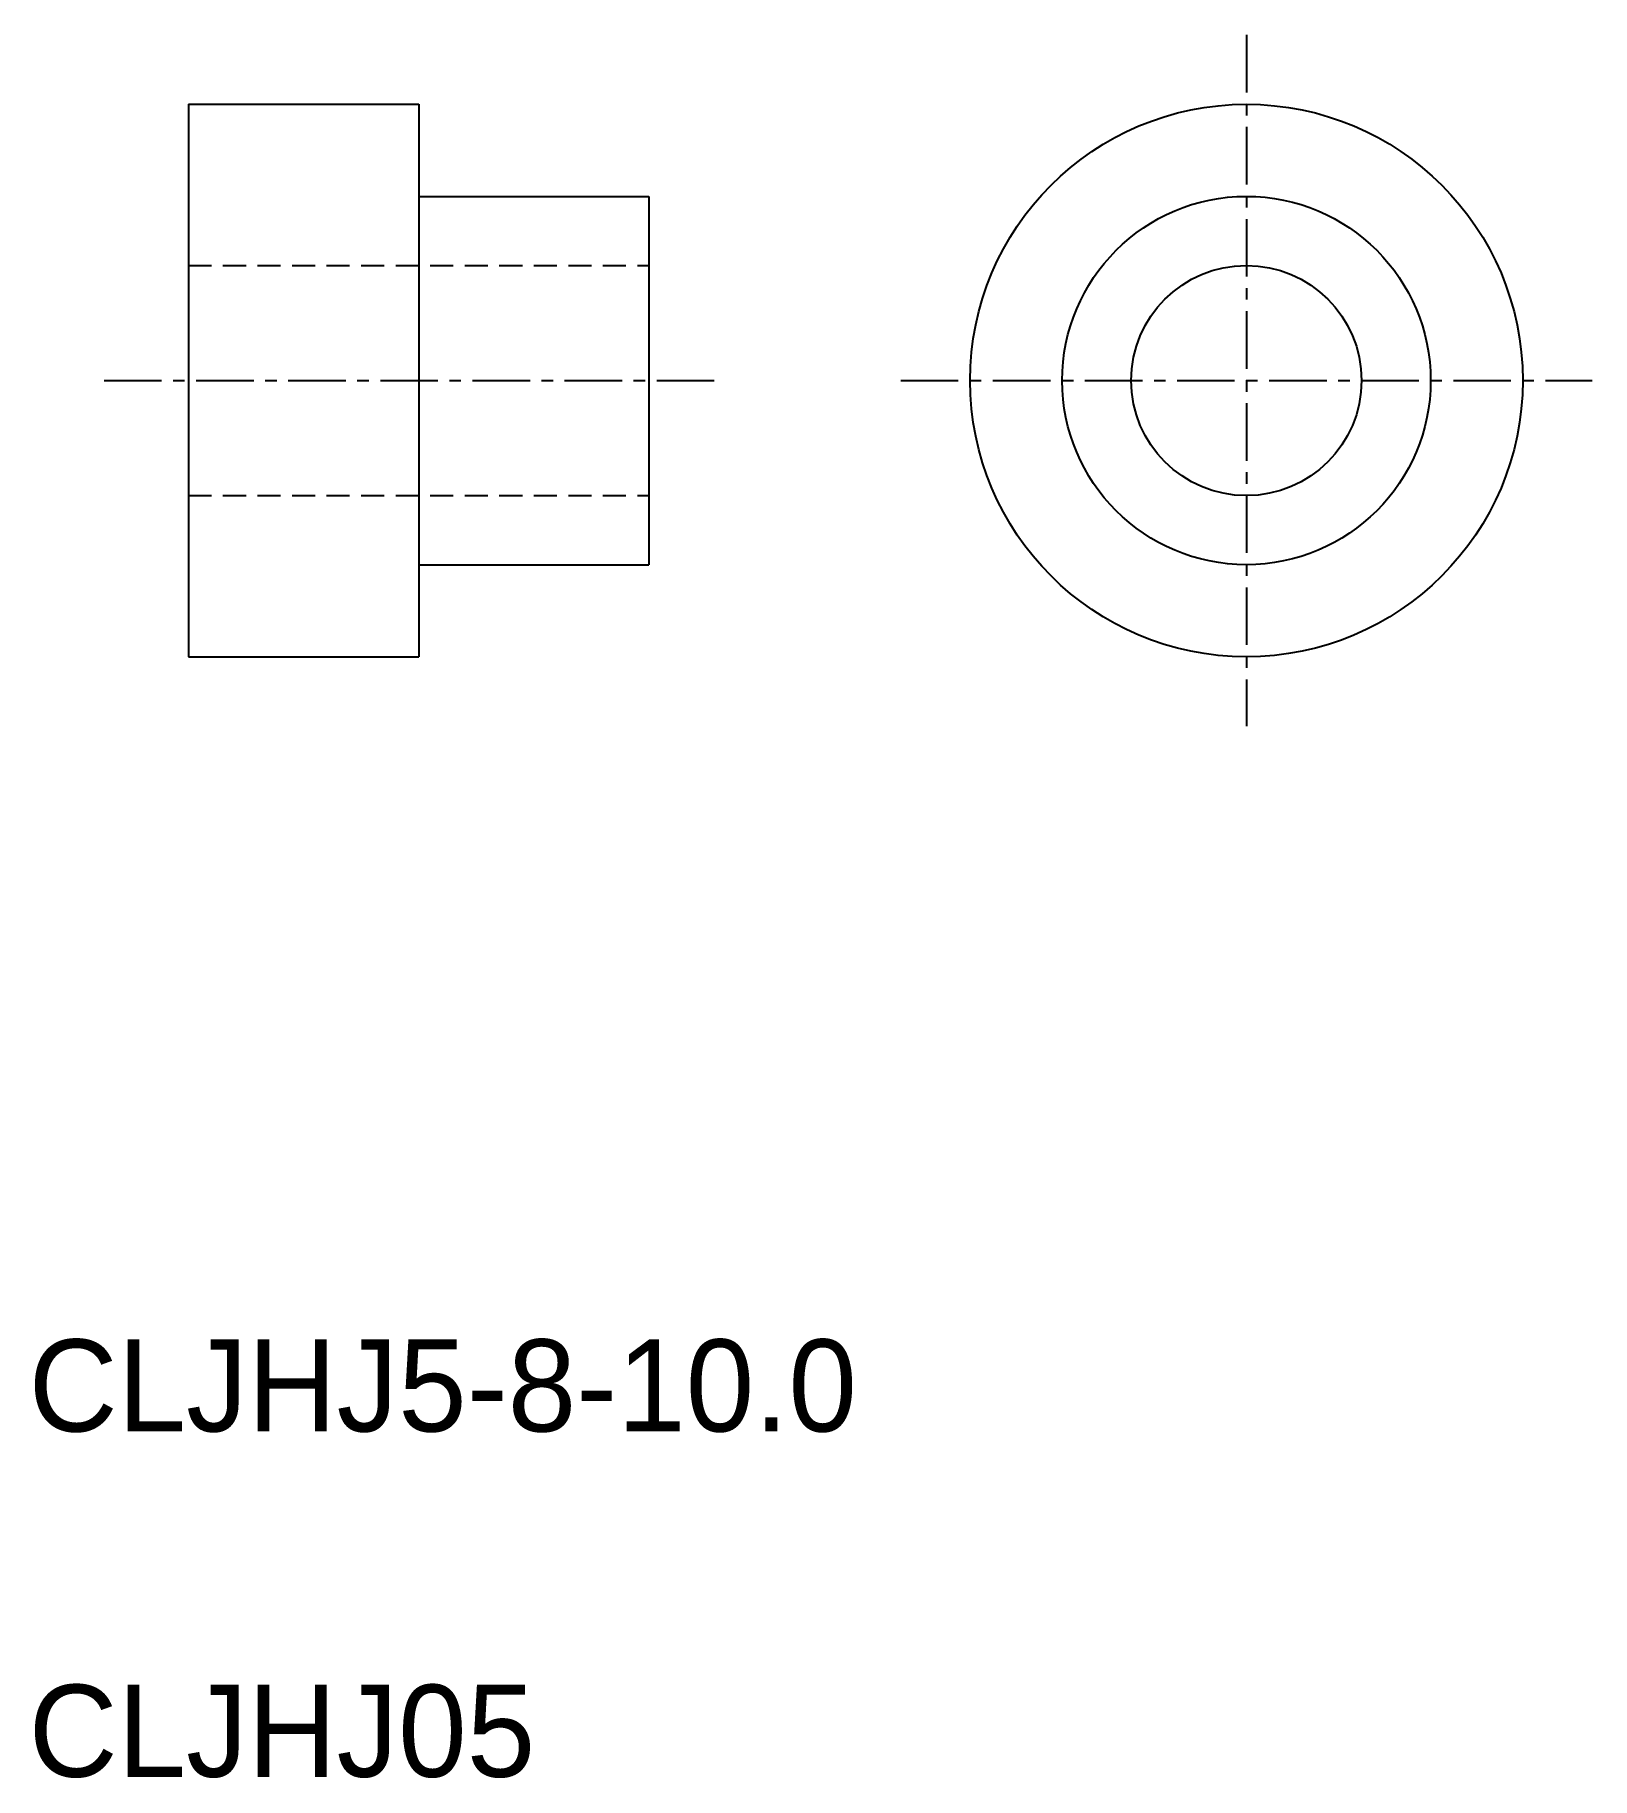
# Model space of a CAD drawing. Extents: x 13.7 to 47.5, y 4.3 to 42.2.
import ezdxf

# ---------------------------------------------------------------- set-up
doc = ezdxf.new("R2010")
doc.units = 0
doc.linetypes.add('CENTER', pattern=[2, 1.25, -0.25, 0.25, -0.25])
doc.linetypes.add('DASHED', pattern=[0.75, 0.5, -0.25])
doc.layers.get('0').update_dxf_attribs({"linetype": 'CONTINUOUS'})
doc.layers.add('CENTER', color=1, linetype='CENTER')

msp = doc.modelspace()

# ---------------------------------------------------------------- linework, layer by layer
at = {"color": 7, "linetype": 'CONTINUOUS'}
for p, q in [((17.051, 40.692), (17.051, 28.692)), ((17.051, 40.692), (22.051, 40.692)), ((22.051, 40.692), (22.051, 28.692)), ((22.051, 38.692), (27.051, 38.692)), ((23.301, 38.692), (23.301, 38.693)), ((24.551, 38.692), (24.551, 38.692)), ((27.051, 38.692), (27.051, 30.692)), ((22.051, 30.692), (27.051, 30.692)), ((17.051, 28.692), (22.051, 28.692))]:
    msp.add_line(p, q, dxfattribs=at)
at = {"color": 3, "linetype": 'DASHED'}
for p, q in [((17.051, 37.192), (27.051, 37.192)), ((17.051, 32.192), (27.051, 32.192))]:
    msp.add_line(p, q, dxfattribs=at)
at = {"color": 7, "linetype": 'CONTINUOUS'}
for radius in [6, 4, 2.5]:
    msp.add_circle((40.023, 34.692), radius, dxfattribs=at)
at = {"layer": 'CENTER', "color": 1, "linetype": 'CENTER'}
for p, q in [((40.023, 42.199), (40.023, 27.186)), ((15.218, 34.692), (28.664, 34.692)), ((32.517, 34.692), (47.53, 34.692))]:
    msp.add_line(p, q, dxfattribs=at)

# ---------------------------------------------------------------- texts
at = {"color": 7, "linetype": 'CONTINUOUS'}
for s, p in [('CLJHJ5-8-10.0', (13.581, 11.868)), ('CLJHJ05', (13.581, 4.368))]:
    msp.add_text(s, height=2, dxfattribs=at).set_placement(p)

doc.saveas('drawing.dxf')
